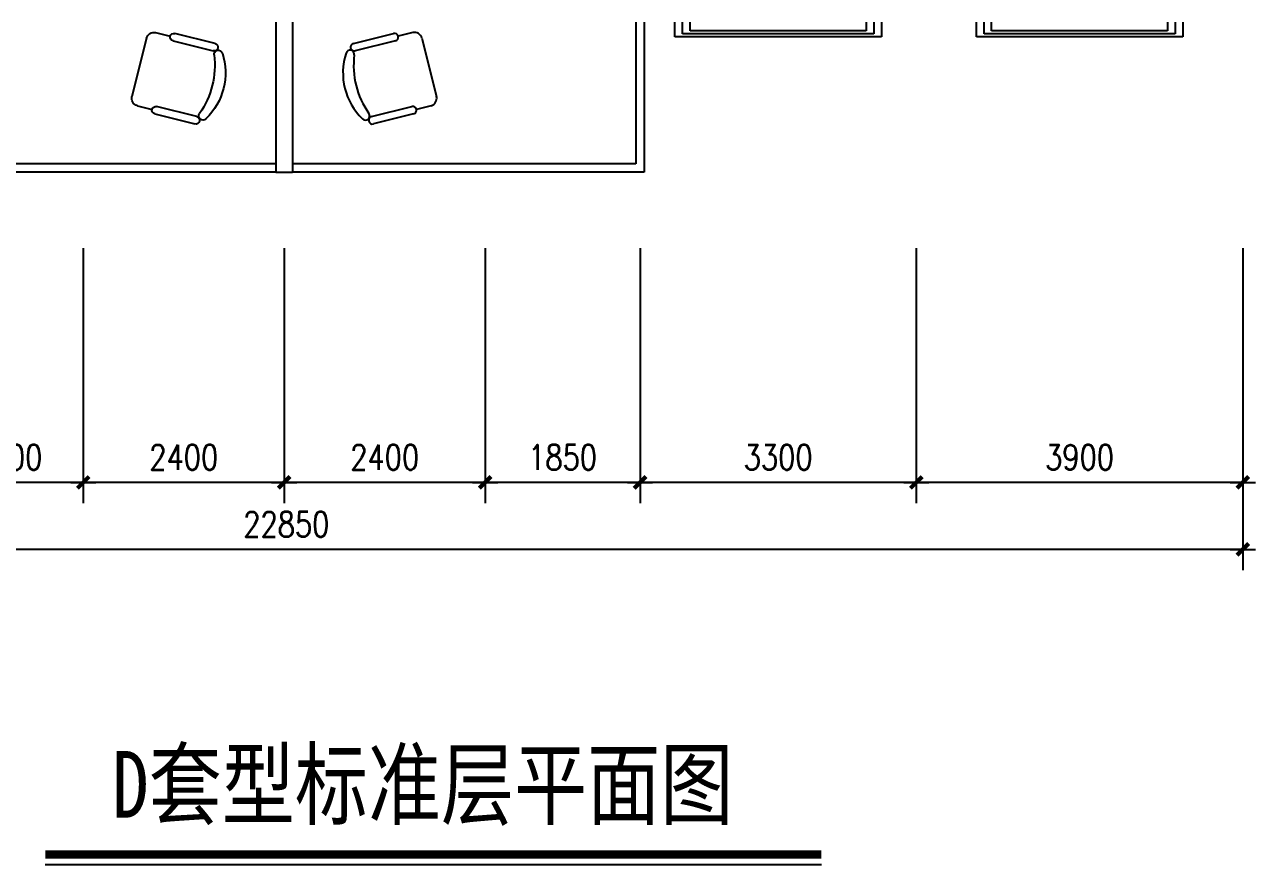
# Model space of a CAD drawing. Header units: millimetres. Extents: x 1816 to 46089, y 521 to 27158.
# Drawn here: x 14612 to 29313, y 521 to 10555 of the extents above; entities that cross this region are included whole.
import ezdxf

# ---------------------------------------------------------------- set-up
doc = ezdxf.new("R2010")
doc.units = ezdxf.units.MM
for name, color, linetype in [('--FUR', 4, 'Continuous'), ('AXIS', 3, 'Continuous'), ('MPFIXTURE', 11, 'Continuous'), ('PUB_TEXT', 7, 'Continuous'), ('WALL', 255, 'Continuous'), ('WIN', 4, 'Continuous'), ('WINDOW', 2, 'Continuous')]:
    doc.layers.add(name, color=color, linetype=linetype)
doc.styles.add('DIM_FONT', font='SIMPLEX.shx', dxfattribs={"width": 0.8})
doc.styles.get("Standard").update_dxf_attribs({"font": 'arial.ttf'})
doc.styles.add('STYLE1', font='SimSun.ttf', dxfattribs={"width": 0.8})
doc.dimstyles.new('DIMN', dxfattribs={"dimtxt": 300, "dimasz": 1, "dimexe": 250, "dimexo": 300, "dimgap": 150, "dimtad": 1, "dimdec": 0, "dimdsep": 46, "dimtxsty": 'DIM_FONT', "dimblk": '_DIMX', "dimcen": 2.5, "dimclrt": 7, "dimadec": 0, "dimazin": 0, "dimtfac": 1, "dimtdec": 0, "dimtix": 1, "dimtmove": 2, "dimatfit": 3, "dimldrblk": '_DIMX', "dimfxl": 1, "dimtolj": 1, "dimtzin": 0, "dimarcsym": 0})

# ---------------------------------------------------------------- blocks, each defined once
blk = doc.blocks.new('_DIMX')
blk.add_line((-150, 0), (150, 0))
at = {"const_width": 50}
blk.add_lwpolyline([(-70, -70), (70, 70)], dxfattribs=at)
blk = doc.blocks.new('*D65')
at = {"layer": 'AXIS', "color": 0, "lineweight": -2, "transparency": 16777216}
for p, q in [((6313, 7885), (6313, 4035)), ((29163, 7885), (29163, 4035)), ((29162, 4285), (6314, 4285))]:
    blk.add_line(p, q, dxfattribs=at)
at = {"layer": 'DEFPOINTS', "color": 0, "transparency": 16777216}
for p in [(6313, 7885), (29163, 7885), (6313, 4285)]:
    blk.add_point(p, dxfattribs=at)
at = {"layer": 'AXIS', "color": 0, "lineweight": -2, "transparency": 16777216, "rotation": 180}
blk.add_blockref('_DIMX', (6313, 4285), dxfattribs=at)
at = {"layer": 'AXIS', "color": 0, "lineweight": -2, "transparency": 16777216}
blk.add_blockref('_DIMX', (29163, 4285), dxfattribs=at)
at = {"layer": 'AXIS', "color": 4, "transparency": 16777216, "insert": (17738, 4585), "char_height": 300, "attachment_point": 5, "style": 'DIM_FONT'}
blk.add_mtext('\\A1;22850', dxfattribs=at)
blk = doc.blocks.new('*D66')
at = {"layer": 'AXIS', "color": 0, "lineweight": -2, "transparency": 16777216}
for p, q in [((15313, 7885), (15313, 4835)), ((17713, 7885), (17713, 4835)), ((17712, 5085), (15314, 5085))]:
    blk.add_line(p, q, dxfattribs=at)
at = {"layer": 'DEFPOINTS', "color": 0, "transparency": 16777216}
for p in [(15313, 7885), (17713, 7885), (15313, 5085)]:
    blk.add_point(p, dxfattribs=at)
at = {"layer": 'AXIS', "color": 0, "lineweight": -2, "transparency": 16777216, "rotation": 180}
blk.add_blockref('_DIMX', (15313, 5085), dxfattribs=at)
at = {"layer": 'AXIS', "color": 0, "lineweight": -2, "transparency": 16777216}
blk.add_blockref('_DIMX', (17713, 5085), dxfattribs=at)
at = {"layer": 'AXIS', "color": 4, "transparency": 16777216, "insert": (16513, 5385), "char_height": 300, "attachment_point": 5, "style": 'DIM_FONT'}
blk.add_mtext('\\A1;2400', dxfattribs=at)
blk = doc.blocks.new('M_C32CXI')
for p, q in [((-188.1, 275), (86.9, 275)), ((211.9, 250), (111.9, 250)), ((86.9, 225), (-188.1, 225)), ((261.9, 200), (261.9, -200)), ((-188.1, -225), (86.9, -225)), ((86.9, -275), (-188.1, -275)), ((211.9, -250), (111.9, -250))]:
    blk.add_line(p, q)
for centre, radius, start, end in [((-188.1, 250), 25, 90, 270), ((86.9, 250), 25, 270, 90), ((211.9, 200), 50, 0, 90), ((111, 0), 425.9, 148.10921, 211.89079), ((-226.8, 210.2), 28.1, 338.76069, 148.10921), ((314, 0), 552.1, 158.76069, 201.23931), ((-226.8, -210.2), 28.1, 211.89079, 21.23931), ((-188.1, -250), 25, 90, 270), ((86.9, -250), 25, 270, 90), ((211.9, -200), 50, 270, 0)]:
    blk.add_arc(centre, radius, start, end)
at = {"width": 0.8, "flags": 9}
for tag in ['XSIZE', 'YSIZE']:
    blk.add_attdef(tag, (0, 0), '', height=0.5, dxfattribs=at)
blk = doc.blocks.new('*D64')
at = {"layer": 'AXIS', "color": 0, "lineweight": -2, "transparency": 16777216}
for p, q in [((13513, 7885), (13513, 4835)), ((15313, 7885), (15313, 4835)), ((15312, 5085), (13514, 5085))]:
    blk.add_line(p, q, dxfattribs=at)
at = {"layer": 'DEFPOINTS', "color": 0, "transparency": 16777216}
for p in [(13513, 7885), (15313, 7885), (13513, 5085)]:
    blk.add_point(p, dxfattribs=at)
at = {"layer": 'AXIS', "color": 0, "lineweight": -2, "transparency": 16777216, "rotation": 180}
blk.add_blockref('_DIMX', (13513, 5085), dxfattribs=at)
at = {"layer": 'AXIS', "color": 0, "lineweight": -2, "transparency": 16777216}
blk.add_blockref('_DIMX', (15313, 5085), dxfattribs=at)
at = {"layer": 'AXIS', "color": 4, "transparency": 16777216, "insert": (14413, 5385), "char_height": 300, "attachment_point": 5, "style": 'DIM_FONT'}
blk.add_mtext('\\A1;1800', dxfattribs=at)
blk = doc.blocks.new('*D83')
at = {"layer": 'AXIS', "color": 0, "lineweight": -2, "transparency": 16777216}
for p, q in [((25263, 7885), (25263, 4835)), ((29163, 7885), (29163, 4835)), ((29162, 5085), (25264, 5085))]:
    blk.add_line(p, q, dxfattribs=at)
at = {"layer": 'DEFPOINTS', "color": 0, "transparency": 16777216}
for p in [(25263, 7885), (29163, 7885), (25263, 5085)]:
    blk.add_point(p, dxfattribs=at)
at = {"layer": 'AXIS', "color": 0, "lineweight": -2, "transparency": 16777216, "rotation": 180}
blk.add_blockref('_DIMX', (25263, 5085), dxfattribs=at)
at = {"layer": 'AXIS', "color": 0, "lineweight": -2, "transparency": 16777216}
blk.add_blockref('_DIMX', (29163, 5085), dxfattribs=at)
at = {"layer": 'AXIS', "color": 4, "transparency": 16777216, "insert": (27213, 5385), "char_height": 300, "attachment_point": 5, "style": 'DIM_FONT'}
blk.add_mtext('\\A1;3900', dxfattribs=at)
blk = doc.blocks.new('M_B4ONN')
for p, q in [((-0.5869, 1.3817), (0.5869, 1.3817)), ((-0.5869, 0.5), (-0.5869, 1.3817)), ((0.5869, 1.3817), (0.5869, 0.5)), ((-0.5435, 1.2006), (0.5435, 1.2006)), ((-0.5435, 0.5), (-0.5435, 1.2006)), ((0.5435, 1.2006), (0.5435, 0.5)), ((-0.5, 1.0195), (0.5, 1.0195)), ((-0.5, 0.5), (-0.5, 1.0195)), ((0.5, 1.0195), (0.5, 0.5)), ((-0.5, -0.5), (0.5, -0.5))]:
    blk.add_line(p, q)
blk = doc.blocks.new('*D84')
at = {"layer": 'AXIS', "color": 0, "lineweight": -2, "transparency": 16777216}
for p, q in [((20113, 7885), (20113, 4835)), ((21963, 7885), (21963, 4835)), ((21962, 5085), (20114, 5085))]:
    blk.add_line(p, q, dxfattribs=at)
at = {"layer": 'DEFPOINTS', "color": 0, "transparency": 16777216}
for p in [(20113, 7885), (21963, 7885), (20113, 5085)]:
    blk.add_point(p, dxfattribs=at)
at = {"layer": 'AXIS', "color": 0, "lineweight": -2, "transparency": 16777216, "rotation": 180}
blk.add_blockref('_DIMX', (20113, 5085), dxfattribs=at)
at = {"layer": 'AXIS', "color": 0, "lineweight": -2, "transparency": 16777216}
blk.add_blockref('_DIMX', (21963, 5085), dxfattribs=at)
at = {"layer": 'AXIS', "color": 4, "transparency": 16777216, "insert": (21038, 5385), "char_height": 300, "attachment_point": 5, "style": 'DIM_FONT'}
blk.add_mtext('\\A1;1850', dxfattribs=at)
blk = doc.blocks.new('*D85')
at = {"layer": 'AXIS', "color": 0, "lineweight": -2, "transparency": 16777216}
for p, q in [((17713, 7885), (17713, 4835)), ((20113, 7885), (20113, 4835)), ((20112, 5085), (17714, 5085))]:
    blk.add_line(p, q, dxfattribs=at)
at = {"layer": 'DEFPOINTS', "color": 0, "transparency": 16777216}
for p in [(17713, 7885), (20113, 7885), (17713, 5085)]:
    blk.add_point(p, dxfattribs=at)
at = {"layer": 'AXIS', "color": 0, "lineweight": -2, "transparency": 16777216, "rotation": 180}
blk.add_blockref('_DIMX', (17713, 5085), dxfattribs=at)
at = {"layer": 'AXIS', "color": 0, "lineweight": -2, "transparency": 16777216}
blk.add_blockref('_DIMX', (20113, 5085), dxfattribs=at)
at = {"layer": 'AXIS', "color": 4, "transparency": 16777216, "insert": (18913, 5385), "char_height": 300, "attachment_point": 5, "style": 'DIM_FONT'}
blk.add_mtext('\\A1;2400', dxfattribs=at)
blk = doc.blocks.new('*D86')
at = {"layer": 'AXIS', "color": 0, "lineweight": -2, "transparency": 16777216}
for p, q in [((21963, 7885), (21963, 4835)), ((25263, 7885), (25263, 4835)), ((25262, 5085), (21964, 5085))]:
    blk.add_line(p, q, dxfattribs=at)
at = {"layer": 'DEFPOINTS', "color": 0, "transparency": 16777216}
for p in [(21963, 7885), (25263, 7885), (21963, 5085)]:
    blk.add_point(p, dxfattribs=at)
at = {"layer": 'AXIS', "color": 0, "lineweight": -2, "transparency": 16777216, "rotation": 180}
blk.add_blockref('_DIMX', (21963, 5085), dxfattribs=at)
at = {"layer": 'AXIS', "color": 0, "lineweight": -2, "transparency": 16777216}
blk.add_blockref('_DIMX', (25263, 5085), dxfattribs=at)
at = {"layer": 'AXIS', "color": 4, "transparency": 16777216, "insert": (23613, 5385), "char_height": 300, "attachment_point": 5, "style": 'DIM_FONT'}
blk.add_mtext('\\A1;3300', dxfattribs=at)

msp = doc.modelspace()

# ---------------------------------------------------------------- linework, layer by layer
at = {"layer": '--FUR'}
for p, q in [((21912.9, 10585.1), (21912.9, 8892.8)), ((22012.9, 10585.1), (22012.9, 8792.8))]:
    msp.add_line(p, q, dxfattribs=at)
at = {"layer": 'PUB_TEXT'}
msp.add_line((14858.3, 520.5), (24130.1, 520.5), dxfattribs=at)
at = {"layer": 'PUB_TEXT', "const_width": 100}
msp.add_lwpolyline([(14858.3, 640.5), (24130.1, 640.5)], dxfattribs=at)
at = {"layer": 'WALL'}
for p, q in [((17612.9, 10585.1), (17612.9, 8792.8)), ((17812.9, 10585.1), (17812.9, 8792.8)), ((17612.9, 8792.8), (17812.9, 8792.8))]:
    msp.add_line(p, q, dxfattribs=at)
at = {"layer": 'WIN'}
for p, q in [((17612.9, 8892.8), (13512.9, 8892.8)), ((21912.9, 8892.8), (17812.9, 8892.8)), ((17612.9, 8792.8), (13412.9, 8792.8)), ((22012.9, 8792.8), (17812.9, 8792.8))]:
    msp.add_line(p, q, dxfattribs=at)

# ---------------------------------------------------------------- block references
at = {"layer": 'MPFIXTURE', "linetype": 'Continuous', "yscale": 1.799999999988358, "zscale": 1.8}
for p, xscale, rotation in [((16438.3, 9930.3), -1.800000000005862, 345.9765576688799), ((18987.5, 9930.3), 1.800000000005861, 14.02344233112016)]:
    msp.add_blockref('M_C32CXI', p, dxfattribs=dict(at, xscale=xscale, rotation=rotation))
at = {"layer": 'WINDOW', "xscale": 2100, "yscale": 200, "zscale": 2100, "rotation": 180}
for p in [(23612.9, 10685.1), (27212.9, 10685.1)]:
    msp.add_blockref('M_B4ONN', p, dxfattribs=at)

# ---------------------------------------------------------------- texts
at = {"layer": 'PUB_TEXT', "style": 'STYLE1', "width": 0.8}
msp.add_text('D套型标准层平面图', height=800, dxfattribs=at).set_placement((15658.4, 1077))

# ---------------------------------------------------------------- dimensions: what is measured, and where the dimension line sits
at = {"layer": 'AXIS'}
for p2, distance, picture, middle in [((6312.9, 7885.1), 3600, '*D65', (17737.9, 4585.1)), ((25262.9, 7885.1), 2800, '*D83', (27212.9, 5385.1))]:
    dim = msp.add_aligned_dim(p1=(29162.9, 7885.1), p2=p2, distance=distance, dimstyle='DIMN', override={"dimexo": 0, "dimzin": 0, "dimclrt": 4}, dxfattribs=at)
    dim.commit()
    dim.dimension.update_dxf_attribs({"geometry": picture, "text_midpoint": middle})
for base, p1, p2, picture, middle in [((13512.9, 5085.1), (15312.9, 7885.1), (13512.9, 7885.1), '*D64', (14412.9, 5385.1)), ((15312.9, 5085.1), (17712.9, 7885.1), (15312.9, 7885.1), '*D66', (16512.9, 5385.1)), ((17712.9, 5085.1), (20112.9, 7885.1), (17712.9, 7885.1), '*D85', (18912.9, 5385.1)), ((20112.9, 5085.1), (21962.9, 7885.1), (20112.9, 7885.1), '*D84', (21037.9, 5385.1)), ((21962.9, 5085.1), (25262.9, 7885.1), (21962.9, 7885.1), '*D86', (23612.9, 5385.1))]:
    dim = msp.add_linear_dim(base=base, p1=p1, p2=p2, dimstyle='DIMN', override={"dimexo": 0, "dimzin": 0, "dimclrt": 4}, dxfattribs=at)
    dim.commit()
    dim.dimension.update_dxf_attribs({"geometry": picture, "text_midpoint": middle})

doc.saveas('drawing.dxf')
